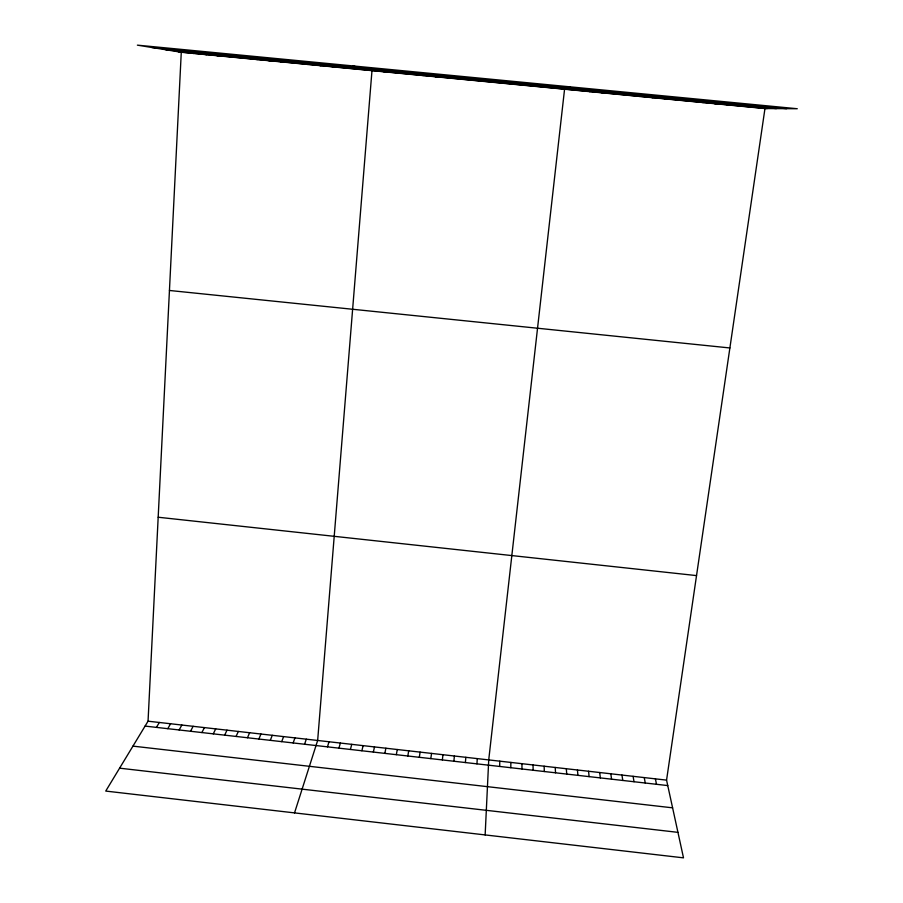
<?xml version="1.0" encoding="UTF-8"?>
<svg xmlns="http://www.w3.org/2000/svg" width="903" height="903" viewBox="0 0 903 903"><rect width="100%" height="100%" fill="white"/><g stroke="black" fill="none" stroke-linecap="round" stroke-linejoin="round"><path stroke-width="1.35" d="M510.805 767.708L510.872 762.425M499.641 766.444L499.799 761.161M485.148 834.925L488.726 759.908L564.567 89.216L570.414 86.88M764.965 108.552L666.561 780.124L683.503 857.85L105.73 791.073L148.047 721.192L181.277 52.261L137.38 45.15L797.27 108.732L764.965 108.552L181.277 52.261M476.931 763.859L477.281 758.61M465.395 762.55L465.835 757.301M453.87 761.229L454.401 756.003M442.346 759.92L442.967 754.705M430.821 758.61L431.544 753.407M419.319 757.301L420.121 752.109M407.817 755.992L408.709 750.811M396.315 754.682L397.297 749.513M384.825 753.373L385.908 748.226M373.345 752.075L374.508 746.928M361.866 750.765L363.13 745.63M350.398 749.456L351.752 744.343M338.93 748.158L340.375 743.045M327.473 746.849L329.008 741.758M294.525 812.892L317.653 740.46L371.98 70.648L352.701 65.896M304.582 744.241L306.298 739.173M293.148 742.943L294.954 737.886M281.713 741.645L283.61 736.6M270.29 740.347L272.277 735.302M258.879 739.049L260.956 734.015M247.467 737.751L249.634 732.728M236.067 736.453L238.324 731.441M224.666 735.155L227.014 730.166M213.277 733.857L215.715 728.879M201.9 732.559L204.417 727.592M190.522 731.272L193.129 726.305M179.144 729.974L181.853 725.03M167.789 728.676L170.577 723.743M156.433 727.389L159.312 722.468M589.501 91.632L590.133 91.485M601.985 92.828L602.73 92.704M614.48 94.036L615.338 93.912M626.975 95.244L627.946 95.131M639.482 96.44L640.566 96.35M651.989 97.648L653.196 97.569M664.518 98.856L665.827 98.788M677.047 100.064L678.469 100.007M689.576 101.271L691.122 101.226M702.128 102.49L703.787 102.445M714.679 103.698L716.451 103.664M727.242 104.906L729.127 104.883M739.805 106.125L741.814 106.114M752.38 107.333L754.502 107.333M151.896 47.498L786.569 108.676M165.746 49.744L776.377 108.608M178.23 51.764L767.2 108.563M169.437 290.473L729.884 347.96M158.183 517.238L696.529 575.595M148.047 721.192L666.561 780.124M145.078 726.091L667.757 785.576M132.944 746.126L672.6 807.835M119.602 768.171L677.95 832.352M190.996 52.995L193.931 53.48M203.773 54.236L206.595 54.699M216.562 55.467L219.271 55.93M229.362 56.697L231.947 57.149M242.162 57.927L244.634 58.368M254.973 59.169L257.332 59.598M267.785 60.399L270.042 60.817M280.619 61.641L282.752 62.047M293.452 62.883L295.473 63.278M306.298 64.113L308.205 64.497M319.154 65.355L320.949 65.727M332.011 66.596L333.692 66.957M344.878 67.838L346.447 68.188M357.757 69.079L359.213 69.418M383.538 71.563L384.768 71.879M396.451 72.804L397.557 73.12M409.364 74.057L410.346 74.351M422.277 75.299L423.157 75.581M435.212 76.552L435.968 76.823M448.148 77.793L448.791 78.053M655.397 778.849L656.504 784.289M644.245 777.585L645.25 783.014M633.093 776.32L634.019 781.727M621.953 775.045L622.777 780.452M610.823 773.781L611.557 779.176M599.694 772.516L600.337 777.901M588.564 771.252L589.117 776.625M577.446 769.988L577.909 775.35M566.339 768.724L566.712 774.074M555.232 767.46L555.514 772.799M544.137 766.207L544.328 771.523M533.041 764.943L533.142 770.259M521.957 763.678L521.968 768.984"/></g></svg>
